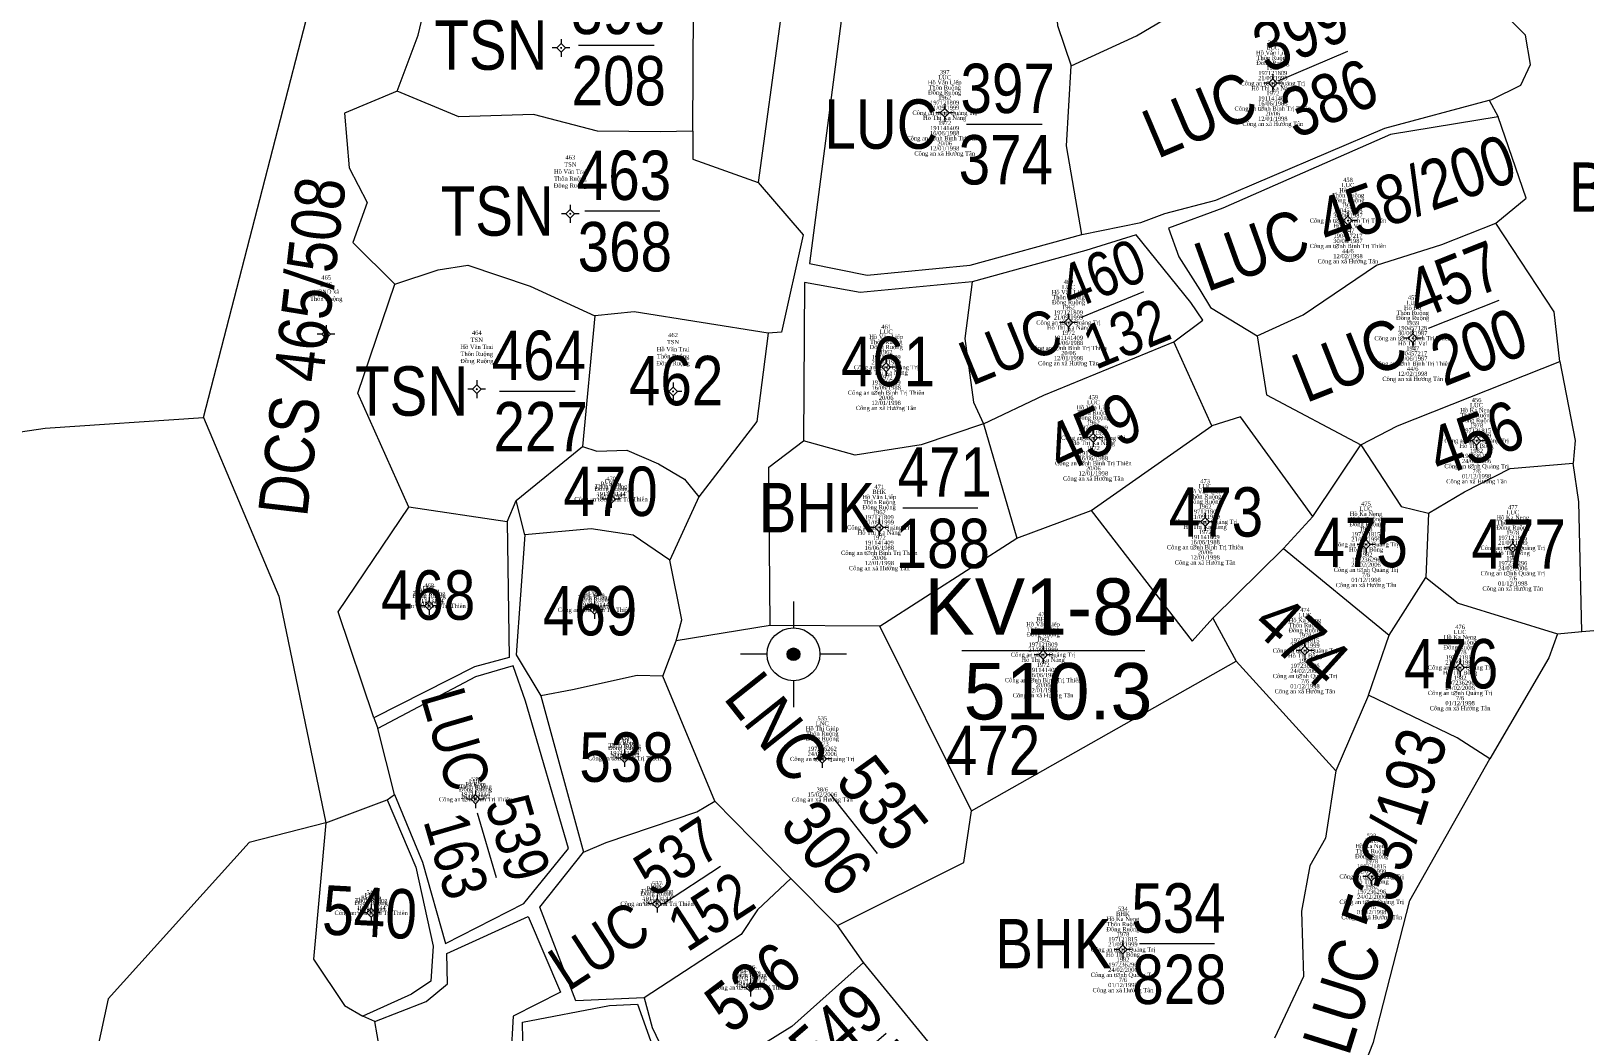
# Model space of a CAD drawing. Header units: metres. Extents: x 545779 to 547235, y 1841259 to 1843294.
# Drawn here: x 546290.8 to 546400.9, y 1842450.7 to 1842521.7 of the extents above; entities that cross this region are included whole.
import ezdxf
from ezdxf.enums import TextEntityAlignment as Align

# ---------------------------------------------------------------- set-up
doc = ezdxf.new("R2010")
doc.units = ezdxf.units.M
doc.header["$MEASUREMENT"] = 0
for name, color, linetype, lineweight in [('Level 10', 7, 'Continuous', 0), ('Level 11', 7, 'Continuous', 0), ('Level 13', 7, 'Continuous', 0), ('Level 15', 7, 'Continuous', 0), ('Level 23', 7, 'Continuous', 0), ('Level 31', 7, 'Continuous', 0), ('Level 8', 7, 'Continuous', 0)]:
    doc.layers.add(name, color=color, linetype=linetype, lineweight=lineweight)
doc.styles.add('Style-univcd', font='univcd.shx')
doc.styles.add('Style-vnarialNarrowI', font='vnarialNarrowI.shx')
doc.styles.add('Style-Vntimei', font='Vntimei.shx')

# ---------------------------------------------------------------- blocks, each defined once
blk = doc.blocks.new('DKCDV')
at = {"layer": 'Level 8', "linetype": 'Continuous', "lineweight": 0}
h = blk.add_hatch(color=7, dxfattribs=at)
edge = h.paths.add_edge_path()
edge.add_arc((-0.0025, 0), 1.500009, 0, 360)
at = {"layer": 'Level 8', "color": 1, "linetype": 'Continuous', "lineweight": 0}
for p, q in [((0, 12.500078), (0, 6.266706)), ((-6.233372, 0), (-12.500078, 0)), ((12.500078, 0), (6.266706, 0)), ((0, -6.266706), (0, -12.500078))]:
    blk.add_line(p, q, dxfattribs=at)
for radius in [6.250039, 1.500009]:
    blk.add_circle((-0.0025, 0), radius, dxfattribs=at)
blk = doc.blocks.new('N_THUA_552')
at = {"layer": 'Level 13', "color": 230, "linetype": 'Continuous', "lineweight": 13, "flags": 128}
blk.add_lwpolyline([(-2.84, 0), (2.51, 0)], dxfattribs=at)
at = {"layer": 'Level 13', "color": 230, "linetype": 'Continuous', "lineweight": 0, "style": 'Style-vnarialNarrowI'}
blk.add_text('395', height=3.49998, dxfattribs=at).set_placement((-0.021169, 0.78), align=Align.CENTER)
blk.add_text('TSN ', height=3.49998, dxfattribs=at).set_placement((-3.939324, -0.00001), align=Align.MIDDLE_RIGHT)
blk.add_text('208', height=3.49998, dxfattribs=at).set_placement((0.008231, -0.78002), align=Align.TOP_CENTER)
blk = doc.blocks.new('N_THUA_555')
at = {"layer": 'Level 13', "color": 230, "linetype": 'Continuous', "lineweight": 13, "flags": 128}
blk.add_lwpolyline([(-2.84, 0), (2.54, 0)], dxfattribs=at)
at = {"layer": 'Level 13', "color": 230, "linetype": 'Continuous', "lineweight": 0, "style": 'Style-vnarialNarrowI'}
blk.add_text('397', height=3.49998, dxfattribs=at).set_placement((0.089274, 0.78), align=Align.CENTER)
blk.add_text('LUC ', height=3.49998, dxfattribs=at).set_placement((-3.771418, -0.00001), align=Align.MIDDLE_RIGHT)
blk.add_text('374', height=3.49998, dxfattribs=at).set_placement((-0.042599, -0.78002), align=Align.TOP_CENTER)
blk = doc.blocks.new('N_THUA_558')
at = {"layer": 'Level 13', "color": 230, "linetype": 'Continuous', "lineweight": 13, "flags": 128}
blk.add_lwpolyline([(-2.827027, -0.002909), (2.531599, -0.001745)], dxfattribs=at)
at = {"layer": 'Level 13', "color": 230, "linetype": 'Continuous', "lineweight": 0, "style": 'Style-vnarialNarrowI'}
blk.add_text('399', height=3.499978, rotation=0.000128, dxfattribs=at).set_placement((-0.003093, 0.7848), align=Align.CENTER)
blk.add_text('LUC ', height=3.499978, rotation=0.000128, dxfattribs=at).set_placement((-3.769828, 0.000387), align=Align.MIDDLE_RIGHT)
blk.add_text('386', height=3.499978, rotation=0.000128, dxfattribs=at).set_placement((0.02194, -0.78252), align=Align.TOP_CENTER)
blk = doc.blocks.new('N_THUA_628')
at = {"layer": 'Level 13', "color": 230, "linetype": 'Continuous', "lineweight": 13, "flags": 128}
blk.add_lwpolyline([(-2.61, 0), (4.52, 0)], dxfattribs=at)
at = {"layer": 'Level 13', "color": 230, "linetype": 'Continuous', "lineweight": 0, "style": 'Style-vnarialNarrowI'}
blk.add_text('455', height=3.49998, dxfattribs=at).set_placement((1.088831, 0.78), align=Align.CENTER)
blk.add_text('BHK ', height=3.49998, dxfattribs=at).set_placement((-3.719263, -0.00001), align=Align.MIDDLE_RIGHT)
blk.add_text('1087', height=3.49998, dxfattribs=at).set_placement((1.184126, -0.78002), align=Align.TOP_CENTER)
blk = doc.blocks.new('N_THUA_630')
at = {"layer": 'Level 13', "color": 230, "linetype": 'Continuous', "lineweight": 0, "style": 'Style-vnarialNarrowI'}
blk.add_text('456', height=3.49998, rotation=20.3561, dxfattribs=at).set_placement((0.160286, 0.054722), align=Align.MIDDLE_CENTER)
blk = doc.blocks.new('N_THUA_631')
at = {"layer": 'Level 13', "color": 230, "linetype": 'Continuous', "lineweight": 13, "flags": 128}
blk.add_lwpolyline([(-2.84114, -0.000831), (2.540311, 0.002011)], dxfattribs=at)
at = {"layer": 'Level 13', "color": 230, "linetype": 'Continuous', "lineweight": 0, "style": 'Style-vnarialNarrowI'}
blk.add_text('457', height=3.499975, rotation=0.000145, dxfattribs=at).set_placement((0.089012, 0.777614), align=Align.CENTER)
blk.add_text('LUC ', height=3.499975, rotation=0.000145, dxfattribs=at).set_placement((-3.767268, 0.00303), align=Align.MIDDLE_RIGHT)
blk.add_text('200', height=3.499975, rotation=0.000145, dxfattribs=at).set_placement((-0.011892, -0.782539), align=Align.TOP_CENTER)
blk = doc.blocks.new('N_THUA_632')
at = {"layer": 'Level 13', "color": 230, "linetype": 'Continuous', "lineweight": 0, "style": 'Style-vnarialNarrowI'}
blk.add_text('LUC 458/200', height=3.499978, rotation=0.000106, dxfattribs=at).set_placement((0.142687, -0.00119), align=Align.MIDDLE_CENTER)
blk = doc.blocks.new('N_THUA_634')
at = {"layer": 'Level 13', "color": 230, "linetype": 'Continuous', "lineweight": 0, "style": 'Style-vnarialNarrowI'}
blk.add_text('459', height=3.49998, rotation=25.098461, dxfattribs=at).set_placement((0.127761, 0.056831), align=Align.MIDDLE_CENTER)
blk = doc.blocks.new('N_THUA_635')
at = {"layer": 'Level 13', "color": 230, "linetype": 'Continuous', "lineweight": 13, "flags": 128}
blk.add_lwpolyline([(-2.845369, 0.002775), (2.471873, -0.005621)], dxfattribs=at)
at = {"layer": 'Level 13', "color": 230, "linetype": 'Continuous', "lineweight": 0, "style": 'Style-vnarialNarrowI'}
blk.add_text('460', height=3.499951, rotation=0.000084, dxfattribs=at).set_placement((-0.046125, 0.776223), align=Align.CENTER)
blk.add_text('LUC ', height=3.499951, rotation=0.000084, dxfattribs=at).set_placement((-3.778985, 0.002054), align=Align.MIDDLE_RIGHT)
blk.add_text('132', height=3.499951, rotation=0.000084, dxfattribs=at).set_placement((-0.060822, -0.781177), align=Align.TOP_CENTER)
blk = doc.blocks.new('N_THUA_637')
at = {"layer": 'Level 13', "color": 230, "linetype": 'Continuous', "lineweight": 0, "style": 'Style-vnarialNarrowI'}
blk.add_text('461', height=3.49998, dxfattribs=at).set_placement((0.304692, -0.00001), align=Align.MIDDLE_CENTER)
blk = doc.blocks.new('N_THUA_639')
at = {"layer": 'Level 13', "color": 230, "linetype": 'Continuous', "lineweight": 0, "style": 'Style-vnarialNarrowI'}
blk.add_text('462', height=3.49998, dxfattribs=at).set_placement((0.117816, -0.00001), align=Align.MIDDLE_CENTER)
blk = doc.blocks.new('N_THUA_640')
at = {"layer": 'Level 13', "color": 230, "linetype": 'Continuous', "lineweight": 13, "flags": 128}
blk.add_lwpolyline([(-2.84, 0), (2.48, 0)], dxfattribs=at)
at = {"layer": 'Level 13', "color": 230, "linetype": 'Continuous', "lineweight": 0, "style": 'Style-vnarialNarrowI'}
blk.add_text('463', height=3.49998, dxfattribs=at).set_placement((-0.070515, 0.78), align=Align.CENTER)
blk.add_text('TSN ', height=3.49998, dxfattribs=at).set_placement((-3.939324, -0.00001), align=Align.MIDDLE_RIGHT)
blk.add_text('368', height=3.49998, dxfattribs=at).set_placement((-0.011769, -0.78002), align=Align.TOP_CENTER)
blk = doc.blocks.new('N_THUA_641')
at = {"layer": 'Level 13', "color": 230, "linetype": 'Continuous', "lineweight": 13, "flags": 128}
blk.add_lwpolyline([(-2.83, 0), (2.53, 0)], dxfattribs=at)
at = {"layer": 'Level 13', "color": 230, "linetype": 'Continuous', "lineweight": 0, "style": 'Style-vnarialNarrowI'}
blk.add_text('464', height=3.49998, dxfattribs=at).set_placement((-0.042599, 0.78), align=Align.CENTER)
blk.add_text('TSN ', height=3.49998, dxfattribs=at).set_placement((-3.939324, -0.00001), align=Align.MIDDLE_RIGHT)
blk.add_text('227', height=3.49998, dxfattribs=at).set_placement((0.089274, -0.78002), align=Align.TOP_CENTER)
blk = doc.blocks.new('N_THUA_642')
at = {"layer": 'Level 13', "color": 230, "linetype": 'Continuous', "lineweight": 0, "style": 'Style-vnarialNarrowI'}
blk.add_text('DCS 465/508', height=3.499979, rotation=0.000053, dxfattribs=at).set_placement((0.17456, -0.016748), align=Align.MIDDLE_CENTER)
blk = doc.blocks.new('N_THUA_646')
at = {"layer": 'Level 13', "color": 230, "linetype": 'Continuous', "lineweight": 0, "style": 'Style-vnarialNarrowI'}
blk.add_text('468', height=3.49998, dxfattribs=at).set_placement((0.168231, -0.00001), align=Align.MIDDLE_CENTER)
blk = doc.blocks.new('N_THUA_648')
at = {"layer": 'Level 13', "color": 230, "linetype": 'Continuous', "lineweight": 0, "style": 'Style-vnarialNarrowI'}
blk.add_text('469', height=3.49998, dxfattribs=at).set_placement((0.14329, -0.00001), align=Align.MIDDLE_CENTER)
blk = doc.blocks.new('N_THUA_650')
at = {"layer": 'Level 13', "color": 230, "linetype": 'Continuous', "lineweight": 0, "style": 'Style-vnarialNarrowI'}
blk.add_text('470', height=3.49998, dxfattribs=at).set_placement((0.134692, -0.00001), align=Align.MIDDLE_CENTER)
blk = doc.blocks.new('N_THUA_651')
at = {"layer": 'Level 13', "color": 230, "linetype": 'Continuous', "lineweight": 13, "flags": 128}
blk.add_lwpolyline([(-2.84, 0), (2.48, 0)], dxfattribs=at)
at = {"layer": 'Level 13', "color": 230, "linetype": 'Continuous', "lineweight": 0, "style": 'Style-vnarialNarrowI'}
blk.add_text('471', height=3.49998, dxfattribs=at).set_placement((0.124692, 0.78), align=Align.CENTER)
blk.add_text('BHK ', height=3.49998, dxfattribs=at).set_placement((-3.719263, -0.00001), align=Align.MIDDLE_RIGHT)
blk.add_text('188', height=3.49998, dxfattribs=at).set_placement((-0.011769, -0.78002), align=Align.TOP_CENTER)
blk = doc.blocks.new('N_THUA_653')
at = {"layer": 'Level 13', "color": 230, "linetype": 'Continuous', "lineweight": 0, "style": 'Style-vnarialNarrowI'}
blk.add_text('472', height=3.49998, dxfattribs=at).set_placement((0.117816, -0.00001), align=Align.MIDDLE_CENTER)
blk = doc.blocks.new('N_THUA_655')
at = {"layer": 'Level 13', "color": 230, "linetype": 'Continuous', "lineweight": 0, "style": 'Style-vnarialNarrowI'}
blk.add_text('473', height=3.49998, dxfattribs=at).set_placement((0.109485, -0.00001), align=Align.MIDDLE_CENTER)
blk = doc.blocks.new('N_THUA_657')
at = {"layer": 'Level 13', "color": 230, "linetype": 'Continuous', "lineweight": 0, "style": 'Style-vnarialNarrowI'}
blk.add_text('474', height=3.49998, rotation=317.828786, dxfattribs=at).set_placement((0.075398, -0.067135), align=Align.MIDDLE_CENTER)
blk = doc.blocks.new('N_THUA_659')
at = {"layer": 'Level 13', "color": 230, "linetype": 'Continuous', "lineweight": 0, "style": 'Style-vnarialNarrowI'}
blk.add_text('475', height=3.49998, dxfattribs=at).set_placement((0.138831, -0.00001), align=Align.MIDDLE_CENTER)
blk = doc.blocks.new('N_THUA_661')
at = {"layer": 'Level 13', "color": 230, "linetype": 'Continuous', "lineweight": 0, "style": 'Style-vnarialNarrowI'}
blk.add_text('476', height=3.49998, dxfattribs=at).set_placement((0.168779, -0.00001), align=Align.MIDDLE_CENTER)
blk = doc.blocks.new('N_THUA_663')
at = {"layer": 'Level 13', "color": 230, "linetype": 'Continuous', "lineweight": 0, "style": 'Style-vnarialNarrowI'}
blk.add_text('477', height=3.49998, dxfattribs=at).set_placement((0.239274, -0.00001), align=Align.MIDDLE_CENTER)
blk = doc.blocks.new('N_THUA_739')
at = {"layer": 'Level 13', "color": 230, "linetype": 'Continuous', "lineweight": 0, "style": 'Style-vnarialNarrowI'}
blk.add_text('LUC 533/193', height=3.499919, rotation=0.000086, dxfattribs=at).set_placement((0.097361, 0.000318), align=Align.MIDDLE_CENTER)
blk = doc.blocks.new('N_THUA_740')
at = {"layer": 'Level 13', "color": 230, "linetype": 'Continuous', "lineweight": 13, "flags": 128}
blk.add_lwpolyline([(-2.84, 0), (2.48, 0)], dxfattribs=at)
at = {"layer": 'Level 13', "color": 230, "linetype": 'Continuous', "lineweight": 0, "style": 'Style-vnarialNarrowI'}
blk.add_text('534', height=3.49998, dxfattribs=at).set_placement((-0.072599, 0.78), align=Align.CENTER)
blk.add_text('BHK ', height=3.49998, dxfattribs=at).set_placement((-3.719263, -0.00001), align=Align.MIDDLE_RIGHT)
blk.add_text('828', height=3.49998, dxfattribs=at).set_placement((-0.011769, -0.78002), align=Align.TOP_CENTER)
blk = doc.blocks.new('N_THUA_741')
at = {"layer": 'Level 13', "color": 230, "linetype": 'Continuous', "lineweight": 13, "flags": 128}
blk.add_lwpolyline([(-2.82519, -0.004735), (2.534751, -0.007326)], dxfattribs=at)
at = {"layer": 'Level 13', "color": 230, "linetype": 'Continuous', "lineweight": 0, "style": 'Style-vnarialNarrowI'}
blk.add_text('535', height=3.499984, rotation=359.999935, dxfattribs=at).set_placement((-0.005315, 0.773575), align=Align.CENTER)
blk.add_text('LNC ', height=3.499984, rotation=359.999935, dxfattribs=at).set_placement((-3.774043, -0.007491), align=Align.MIDDLE_RIGHT)
blk.add_text('306', height=3.499984, rotation=359.999935, dxfattribs=at).set_placement((0.018367, -0.781893), align=Align.TOP_CENTER)
blk = doc.blocks.new('N_THUA_743')
at = {"layer": 'Level 13', "color": 230, "linetype": 'Continuous', "lineweight": 0, "style": 'Style-vnarialNarrowI'}
blk.add_text('536', height=3.49986, rotation=37.126061, dxfattribs=at).set_placement((0.139253, 0.098995), align=Align.MIDDLE_CENTER)
blk = doc.blocks.new('N_THUA_744')
at = {"layer": 'Level 13', "color": 230, "linetype": 'Continuous', "lineweight": 13, "flags": 128}
blk.add_lwpolyline([(-2.8414, -0.007078), (2.539552, -0.008621)], dxfattribs=at)
at = {"layer": 'Level 13', "color": 230, "linetype": 'Continuous', "lineweight": 0, "style": 'Style-vnarialNarrowI'}
blk.add_text('537', height=3.499938, rotation=0.000027, dxfattribs=at).set_placement((0.085816, 0.768324), align=Align.CENTER)
blk.add_text('LUC ', height=3.499938, rotation=0.000027, dxfattribs=at).set_placement((-3.763752, -0.007027), align=Align.MIDDLE_RIGHT)
blk.add_text('152', height=3.499938, rotation=0.000027, dxfattribs=at).set_placement((-0.030704, -0.791769), align=Align.TOP_CENTER)
blk = doc.blocks.new('N_THUA_746')
at = {"layer": 'Level 13', "color": 230, "linetype": 'Continuous', "lineweight": 0, "style": 'Style-vnarialNarrowI'}
blk.add_text('538', height=3.49998, dxfattribs=at).set_placement((0.168231, -0.00001), align=Align.MIDDLE_CENTER)
blk = doc.blocks.new('N_THUA_747')
at = {"layer": 'Level 13', "color": 230, "linetype": 'Continuous', "lineweight": 13, "flags": 128}
blk.add_lwpolyline([(-2.848007, -0.00215), (2.478674, 0.005773)], dxfattribs=at)
at = {"layer": 'Level 13', "color": 230, "linetype": 'Continuous', "lineweight": 0, "style": 'Style-vnarialNarrowI'}
blk.add_text('539', height=3.499942, rotation=0.000138, dxfattribs=at).set_placement((-0.041504, 0.779749), align=Align.CENTER)
blk.add_text('LUC ', height=3.499942, rotation=0.000138, dxfattribs=at).set_placement((-3.768749, 0.002861), align=Align.MIDDLE_RIGHT)
blk.add_text('163', height=3.499942, rotation=0.000138, dxfattribs=at).set_placement((-0.076234, -0.778091), align=Align.TOP_CENTER)
blk = doc.blocks.new('N_THUA_749')
at = {"layer": 'Level 13', "color": 230, "linetype": 'Continuous', "lineweight": 0, "style": 'Style-vnarialNarrowI'}
blk.add_text('540', height=3.49998, rotation=356.953519, dxfattribs=at).set_placement((0.132815, -0.006086), align=Align.MIDDLE_CENTER)
blk = doc.blocks.new('N_THUA_763')
at = {"layer": 'Level 13', "color": 230, "linetype": 'Continuous', "lineweight": 13, "flags": 128}
blk.add_lwpolyline([(-2.836366, -0.001426), (2.411177, -0.002313)], dxfattribs=at)
at = {"layer": 'Level 13', "color": 230, "linetype": 'Continuous', "lineweight": 0, "style": 'Style-vnarialNarrowI'}
blk.add_text('549', height=3.499974, rotation=359.999957, dxfattribs=at).set_placement((-0.074705, 0.778283), align=Align.CENTER)
blk.add_text('LUC ', height=3.499974, rotation=359.999957, dxfattribs=at).set_placement((-3.769119, -0.006264), align=Align.MIDDLE_RIGHT)
blk.add_text('164', height=3.499974, rotation=359.999957, dxfattribs=at).set_placement((-0.111218, -0.784895), align=Align.TOP_CENTER)
blk = doc.blocks.new('CENTRD')
at = {"layer": 'Level 11', "linetype": 'Continuous', "lineweight": 0}
h = blk.add_hatch(color=3, dxfattribs=at)
edge = h.paths.add_edge_path()
edge.add_arc((-0.0025, 0), 1.500056, 0, 360)
at = {"layer": 'Level 11', "color": 3, "linetype": 'Continuous', "lineweight": 0}
for p, q in [((-6.200231, 0), (-12.600469, 0)), ((0, 6.200231), (-6.200231, 0)), ((-6.200231, 0), (0, -6.200231)), ((0, 12.600469), (0, 6.200231)), ((6.200231, 0), (0, 6.200231)), ((0, -6.200231), (6.200231, 0)), ((12.400462, 0), (6.200231, 0)), ((0, -6.200231), (0, -12.600469))]:
    blk.add_line(p, q, dxfattribs=at)

msp = doc.modelspace()

# ---------------------------------------------------------------- linework, layer by layer
at = {"layer": 'Level 10', "color": 7, "linetype": 'Continuous', "lineweight": 0, "flags": 128}
for points in [[(546302.97, 1842494.3), (546312.07, 1842529.53), (546321.91, 1842529.62)], [(546363.13, 1842527.02), (546358.87, 1842527.18), (546348.97, 1842528.42), (546345.96, 1842505.2), (546350.04, 1842504.38), (546357.35, 1842505.08), (546365.26, 1842507.26)], [(546364.51, 1842519.22), (546369.14, 1842521.34), (546378.55, 1842526.92), (546381.14, 1842528.79)], [(546363.13, 1842527.02), (546363.55, 1842522.07), (546364.51, 1842519.22)], [(546394.16, 1842516.78), (546394.35, 1842516.83), (546396.4, 1842517.85), (546397.08, 1842519.31), (546396.73, 1842521.39), (546393.19, 1842524.96)], [(546365.26, 1842507.26), (546364.18, 1842513.55), (546364.51, 1842519.22)], [(546365.26, 1842507.26), (546369.45, 1842508.12), (546371.15, 1842508.76), (546374.78, 1842509.69), (546386.76, 1842514.79), (546394.16, 1842516.78)], [(546394.16, 1842516.78), (546394.79, 1842515.6)], [(546394.79, 1842515.6), (546387.15, 1842514.36), (546375.27, 1842509.14), (546371.41, 1842507.71), (546372.14, 1842505.69), (546373.64, 1842503.35), (546374.38, 1842502.08), (546377.69, 1842500.09)], [(546394.62, 1842508.06), (546396.77, 1842509.83), (546394.79, 1842515.6)], [(546371.78, 1842499.66), (546373.85, 1842501.19), (546372.99, 1842502.44), (546369.11, 1842507.24), (546365.54, 1842506.12), (546357.49, 1842503.91)], [(546377.69, 1842500.09), (546380.96, 1842501.56), (546386.16, 1842505.09), (546390.79, 1842506.55), (546394.62, 1842508.06)], [(546399.16, 1842498.26), (546398.76, 1842501.77), (546394.62, 1842508.06)], [(546357.49, 1842503.91), (546349.54, 1842503.15), (546345.59, 1842503.85), (546345.54, 1842492.64)], [(546357.49, 1842503.91), (546356.98, 1842499.9), (546357.59, 1842495.39), (546358.29, 1842493.85)], [(546358.29, 1842493.85), (546362.57, 1842495.88), (546371.78, 1842499.66)], [(546374.48, 1842493.69), (546371.78, 1842499.66)], [(546377.69, 1842500.09), (546378.36, 1842495.9), (546385.06, 1842492.36)], [(546385.06, 1842492.36), (546387.66, 1842493.69), (546399.16, 1842498.26)], [(546399.16, 1842498.26), (546400.25, 1842492.67), (546400.11, 1842491.05)], [(546249, 1842487.2), (546291.74, 1842493.54), (546302.97, 1842494.3)], [(546302.97, 1842494.3), (546308.31, 1842481.64), (546311.66, 1842465.57)], [(546358.29, 1842493.85), (546353.88, 1842492.36), (546349.2, 1842491.62), (546345.54, 1842492.64)], [(546358.29, 1842493.85), (546360.65, 1842485.75)], [(546381.64, 1842487.27), (546376.53, 1842494.33), (546374.48, 1842493.69)], [(546365.94, 1842487.7), (546374.48, 1842493.69)], [(546343.17, 1842479.55), (546343.06, 1842490.78), (546345.54, 1842492.64)], [(546381.64, 1842487.27), (546385.06, 1842492.36)], [(546385.06, 1842492.36), (546387.92, 1842487.98), (546389.85, 1842487.5)], [(546389.85, 1842487.5), (546392.41, 1842489.02), (546395.64, 1842490.67), (546400.11, 1842491.05)], [(546400.72, 1842479.13), (546400.51, 1842488.31), (546400.11, 1842491.05)], [(546325.76, 1842485.97), (546325.16, 1842488.4)], [(546338.1, 1842488.66), (546336.06, 1842484.19)], [(546315.06, 1842473.01), (546312.53, 1842480.52), (546317.55, 1842487.93)], [(546360.65, 1842485.75), (546365.94, 1842487.7)], [(546365.94, 1842487.7), (546373.08, 1842478.43), (546374.56, 1842480.08)], [(546379.56, 1842485.01), (546381.64, 1842487.27)], [(546389.85, 1842487.5), (546389.67, 1842482.94)], [(546324.51, 1842486.89), (546324.65, 1842477.28), (546322.2, 1842476.63), (546315.06, 1842473.01)], [(546336.06, 1842484.19), (546333.46, 1842485.96), (546330.48, 1842486.4), (546325.76, 1842485.97)], [(546325.76, 1842485.97), (546325.15, 1842477.46), (546326.91, 1842474.57)], [(546350.94, 1842479.51), (546360.65, 1842485.75)], [(546336.51, 1842478.47), (546336.91, 1842479.94), (546336.06, 1842484.19)], [(546374.56, 1842480.08), (546379.56, 1842485.01)], [(546379.56, 1842485.01), (546387.06, 1842478.87)], [(546387.06, 1842478.87), (546389.67, 1842482.94)], [(546389.67, 1842482.94), (546391.96, 1842481.13), (546398.99, 1842478.96)], [(546343.17, 1842479.55), (546336.51, 1842478.47)], [(546350.94, 1842479.51), (546343.17, 1842479.55)], [(546374.56, 1842480.08), (546376.21, 1842477.02)], [(546400.72, 1842479.13), (546410.44, 1842479.93)], [(546335.55, 1842475.95), (546336.51, 1842478.47)], [(546357.44, 1842466.42), (546350.94, 1842479.51)], [(546385.59, 1842474.62), (546387.06, 1842478.87)], [(546398.99, 1842478.96), (546398.38, 1842477.25), (546394.2, 1842470.1)], [(546398.99, 1842478.96), (546400.72, 1842479.13)], [(546316.53, 1842467.57), (546318.51, 1842462.77), (546320.13, 1842457.02), (546325.69, 1842459.84), (546328.87, 1842463.74), (546325.82, 1842474.19), (546324.93, 1842476.68), (546322.28, 1842475.9), (546315.35, 1842472.25)], [(546357.44, 1842466.42), (546376.21, 1842477.02)], [(546376.21, 1842477.02), (546383.27, 1842469.25)], [(546335.55, 1842475.95), (546333.74, 1842476), (546329.14, 1842474.98), (546326.91, 1842474.57)], [(546339.25, 1842467.11), (546335.55, 1842475.95)], [(546326.91, 1842474.57), (546329.93, 1842463.49)], [(546385.59, 1842474.62), (546383.27, 1842469.25)], [(546394.2, 1842470.1), (546391.88, 1842471.59), (546385.59, 1842474.62)], [(546315.06, 1842473.01), (546315.35, 1842472.25)], [(546316.53, 1842467.57), (546315.35, 1842472.25)], [(546384.86, 1842447.25), (546385.96, 1842450.02), (546388.52, 1842460.05), (546394.2, 1842470.1)], [(546383.27, 1842469.25), (546382.55, 1842464.47), (546381.43, 1842462.52), (546380.84, 1842459.3), (546380.99, 1842454.66), (546378.93, 1842450.31)], [(546316, 1842467.2), (546316.53, 1842467.57)], [(546311.66, 1842465.57), (546316, 1842467.2)], [(546316, 1842467.2), (546318.03, 1842462.43), (546319.27, 1842456.83), (546319.11, 1842454.33), (546317.72, 1842453.42), (546314.29, 1842451.87)], [(546329.93, 1842463.49), (546331.54, 1842464.17), (546337.97, 1842466.34), (546339.25, 1842467.11)], [(546339.25, 1842467.11), (546344.62, 1842461.61)], [(546347.94, 1842458.28), (546356.89, 1842462.76), (546357.44, 1842466.42)], [(546311.66, 1842465.57), (546306.22, 1842464.18), (546296.23, 1842453.08), (546292.47, 1842435.68), (546283.3, 1842431.84), (546284.14, 1842419.28), (546264.17, 1842421.67), (546240.96, 1842424.62)], [(546311.66, 1842465.57), (546310.79, 1842455.91), (546312.99, 1842452.61), (546314.29, 1842451.87)], [(546334.23, 1842453.17), (546329.38, 1842452.94), (546326.83, 1842459.59), (546329.93, 1842463.49)], [(546344.62, 1842461.61), (546342.27, 1842459.4), (546341.1, 1842457.64), (546334.23, 1842453.17)], [(546347.94, 1842458.28), (546344.62, 1842461.61)], [(546315.14, 1842451.47), (546318.76, 1842452.89), (546320.29, 1842454.14), (546320.23, 1842456.29), (546326, 1842458.92), (546328.29, 1842453.57), (546324.94, 1842451.86), (546324.77, 1842448.93), (546325.34, 1842445.65), (546325.11, 1842442.02), (546320.85, 1842440.9), (546316.75, 1842440.71)], [(546349.79, 1842455.67), (546347.94, 1842458.28)], [(546349.79, 1842455.67), (546344.69, 1842451.13), (546339.16, 1842447.69), (546337.15, 1842446.11)], [(546356.05, 1842448), (546349.79, 1842455.67)], [(546334.23, 1842453.17), (546334.8, 1842451.05), (546337.15, 1842446.11)], [(546330.37, 1842439.8), (546326.1, 1842442.16), (546326.07, 1842445.47), (546325.64, 1842448.89), (546325.61, 1842451.44), (546331.77, 1842452.62), (546333.75, 1842452.7), (546336.09, 1842446.16), (546337.93, 1842443.06)], [(546315.14, 1842451.47), (546314.29, 1842451.87)], [(546316.75, 1842440.71), (546315.86, 1842442.5), (546315.63, 1842448.65), (546315.14, 1842451.47)]]:
    msp.add_lwpolyline(points, dxfattribs=at)
at = {"layer": 'Level 23', "color": 12, "linetype": 'Continuous', "lineweight": 0, "flags": 128}
for points in [[(546363.13, 1842527.02), (546358.87, 1842527.18), (546348.97, 1842528.42), (546345.96, 1842505.2), (546350.04, 1842504.38), (546357.35, 1842505.08), (546365.26, 1842507.26)], [(546343.89, 1842522.53), (546342.31, 1842510.94)], [(546365.26, 1842507.26), (546369.45, 1842508.12), (546371.15, 1842508.76), (546374.78, 1842509.69), (546386.76, 1842514.79), (546394.16, 1842516.78)], [(546394.16, 1842516.78), (546394.79, 1842515.6)], [(546394.79, 1842515.6), (546387.15, 1842514.36), (546375.27, 1842509.14), (546371.41, 1842507.71), (546372.14, 1842505.69), (546373.64, 1842503.35), (546374.38, 1842502.08), (546377.69, 1842500.09)], [(546342.31, 1842510.94), (546345.51, 1842507.25), (546343.98, 1842500.35), (546343.02, 1842500.26)], [(546371.78, 1842499.66), (546373.85, 1842501.19), (546372.99, 1842502.44), (546369.11, 1842507.24), (546365.54, 1842506.12), (546357.49, 1842503.91)], [(546357.49, 1842503.91), (546349.54, 1842503.15), (546345.59, 1842503.85), (546345.54, 1842492.64)], [(546343.02, 1842500.26), (546342.22, 1842494.02), (546339.99, 1842491.13), (546338.1, 1842488.66)], [(546374.48, 1842493.69), (546371.78, 1842499.66)], [(546377.69, 1842500.09), (546378.36, 1842495.9), (546385.06, 1842492.36)], [(546381.64, 1842487.27), (546376.53, 1842494.33), (546374.48, 1842493.69)], [(546343.17, 1842479.55), (546343.06, 1842490.78), (546345.54, 1842492.64)], [(546381.64, 1842487.27), (546385.06, 1842492.36)], [(546325.76, 1842485.97), (546325.16, 1842488.4)], [(546338.1, 1842488.66), (546336.06, 1842484.19)], [(546324.51, 1842486.89), (546324.65, 1842477.28), (546322.2, 1842476.63), (546315.06, 1842473.01)], [(546325.76, 1842485.97), (546325.15, 1842477.46), (546326.91, 1842474.57)], [(546336.51, 1842478.47), (546336.91, 1842479.94), (546336.06, 1842484.19)], [(546343.17, 1842479.55), (546336.51, 1842478.47)], [(546316.53, 1842467.57), (546318.51, 1842462.77), (546320.13, 1842457.02), (546325.69, 1842459.84), (546328.87, 1842463.74), (546325.82, 1842474.19), (546324.93, 1842476.68), (546322.28, 1842475.9), (546315.35, 1842472.25)], [(546326.91, 1842474.57), (546329.93, 1842463.49)], [(546315.06, 1842473.01), (546315.35, 1842472.25)], [(546316, 1842467.2), (546316.53, 1842467.57)], [(546316, 1842467.2), (546318.03, 1842462.43), (546319.27, 1842456.83), (546319.11, 1842454.33), (546317.72, 1842453.42), (546314.29, 1842451.87)], [(546334.23, 1842453.17), (546329.38, 1842452.94), (546326.83, 1842459.59), (546329.93, 1842463.49)], [(546315.14, 1842451.47), (546318.76, 1842452.89), (546320.29, 1842454.14), (546320.23, 1842456.29), (546326, 1842458.92), (546328.29, 1842453.57), (546324.94, 1842451.86), (546324.77, 1842448.93), (546325.34, 1842445.65), (546325.11, 1842442.02), (546320.85, 1842440.9), (546316.75, 1842440.71)], [(546334.23, 1842453.17), (546334.8, 1842451.05), (546337.15, 1842446.11)], [(546330.37, 1842439.8), (546326.1, 1842442.16), (546326.07, 1842445.47), (546325.64, 1842448.89), (546325.61, 1842451.44), (546331.77, 1842452.62), (546333.75, 1842452.7), (546336.09, 1842446.16), (546337.93, 1842443.06)], [(546315.14, 1842451.47), (546314.29, 1842451.87)]]:
    msp.add_lwpolyline(points, dxfattribs=at)
at = {"layer": 'Level 31', "color": 4, "linetype": 'Continuous', "lineweight": 0, "flags": 128}
for points in [[(546337.67, 1842514.59), (546337.72, 1842523.33), (546337.19, 1842525.75), (546333.15, 1842526.8)], [(546316.71, 1842517.43), (546318.2, 1842521.39), (546319.18, 1842525.51), (546323.13, 1842525.23)], [(546343.89, 1842522.53), (546342.31, 1842510.94)], [(546316.71, 1842517.43), (546312.99, 1842515.86), (546313.31, 1842511.99), (546314.58, 1842509.54), (546313.57, 1842506.7), (546316.54, 1842503.74)], [(546337.67, 1842514.59), (546335.36, 1842514.53), (546330.93, 1842514.59), (546326.39, 1842515.77), (546321.09, 1842515.61), (546316.71, 1842517.43)], [(546337.67, 1842514.59), (546337.69, 1842512.6), (546342.31, 1842510.94)], [(546342.31, 1842510.94), (546345.51, 1842507.25), (546343.98, 1842500.35), (546343.02, 1842500.26)], [(546316.54, 1842503.74), (546319.61, 1842504.77), (546321.72, 1842505.1), (546326.15, 1842503.61), (546330.74, 1842501.51)], [(546317.55, 1842487.93), (546313.92, 1842496.02), (546316.54, 1842503.74)], [(546343.02, 1842500.26), (546333.52, 1842501.78), (546330.74, 1842501.51)], [(546330.74, 1842501.51), (546329.86, 1842492.24)], [(546343.02, 1842500.26), (546342.22, 1842494.02), (546339.99, 1842491.13), (546338.1, 1842488.66)], [(546325.16, 1842488.4), (546329.86, 1842492.24)], [(546329.86, 1842492.24), (546330.88, 1842491.91), (546333, 1842491.97), (546335.25, 1842491.01), (546337.09, 1842489.92), (546338.1, 1842488.66)], [(546324.51, 1842486.89), (546325.16, 1842488.4)], [(546324.51, 1842486.89), (546317.55, 1842487.93)]]:
    msp.add_lwpolyline(points, dxfattribs=at)
at = {"layer": 'Level 8', "color": 5, "linetype": 'Continuous', "lineweight": 13}
msp.add_line((546356.76, 1842477.77), (546369.73, 1842477.77), dxfattribs=at)

# ---------------------------------------------------------------- block references
at = {"layer": 'Level 11', "color": 3, "linetype": 'Continuous', "lineweight": 0, "xscale": 0.049998, "yscale": 0.049998, "zscale": 0.049998}
for p in [(546328.34, 1842520.49), (546378.81, 1842517.99), (546355.54, 1842515.89), (546328.99, 1842508.73), (546384.14, 1842508.25), (546364.32, 1842501.02), (546311.68, 1842500.21), (546388.73, 1842499.91), (546351.39, 1842497.85), (546322.36, 1842496.3), (546336.28, 1842496.14), (546366.08, 1842492.85), (546393.26, 1842492.65), (546331.88, 1842488.51), (546374.01, 1842486.9), (546350.9, 1842486.5), (546385.42, 1842485.3), (546395.83, 1842485.05), (546318.98, 1842480.94), (546330.7, 1842480.66), (546362.52, 1842477.48), (546381.09, 1842477.77), (546392.09, 1842476.57), (546332.84, 1842470.15), (546346.86, 1842470.09), (546322.27, 1842467.23), (546385.82, 1842461.76), (546314.87, 1842459.18), (546335.14, 1842459.83), (546368.18, 1842456.59), (546341.76, 1842453.89)]:
    msp.add_blockref('CENTRD', p, dxfattribs=at)
at = {"layer": 'Level 13', "color": 230, "linetype": 'Continuous', "lineweight": 0}
for name, p in [('N_THUA_552', (546332.42, 1842520.69)), ('N_THUA_555', (546359.92, 1842515.09)), ('N_THUA_628', (546412.89, 1842510.62)), ('N_THUA_640', (546332.87, 1842508.93)), ('N_THUA_641', (546326.8, 1842496.17)), ('N_THUA_637', (546351.22, 1842498.26)), ('N_THUA_639', (546336.38, 1842496.91)), ('N_THUA_634', (546365.98, 1842493.19)), ('N_THUA_630', (546393.02, 1842492.78)), ('N_THUA_651', (546355.42, 1842487.9)), ('N_THUA_650', (546331.71, 1842489.06)), ('N_THUA_655', (546374.67, 1842487.6)), ('N_THUA_659', (546384.9, 1842485.44)), ('N_THUA_663', (546396, 1842485.32)), ('N_THUA_646', (546318.74, 1842481.71)), ('N_THUA_648', (546330.25, 1842480.6)), ('N_THUA_657', (546380.78, 1842478.53)), ('N_THUA_661', (546391.29, 1842476.84)), ('N_THUA_746', (546332.81, 1842470.22)), ('N_THUA_653', (546358.85, 1842470.7)), ('N_THUA_749', (546314.64, 1842459.24)), ('N_THUA_740', (546372.2, 1842457)), ('N_THUA_743', (546341.79, 1842453.83))]:
    msp.add_blockref(name, p, dxfattribs=at)
for name, p, rotation in [('N_THUA_558', (546381.8, 1842519.26), 23.059789), ('N_THUA_642', (546309.93, 1842499.16), 83.379461), ('N_THUA_739', (546386.03, 1842460.65), 72.581944)]:
    msp.add_blockref(name, p, dxfattribs=dict(at, rotation=rotation))
for name, p, xscale, yscale, zscale, rotation in [('N_THUA_632', (546384.52, 1842508.77), 1.000001, 1.000001, 1.000001, 19.78771), ('N_THUA_635', (546367.61, 1842502.38), 0.899995, 0.899995, 0.899995, 22.314314), ('N_THUA_631', (546392.5, 1842501.68), 1.000001, 1.000001, 1.000001, 21.672297), ('N_THUA_741', (546349.18, 1842465.39), 0.999999, 0.999999, 0.999999, 308.437093), ('N_THUA_747', (546323.11, 1842463.82), 0.899998, 0.899998, 0.899998, 286.270592), ('N_THUA_744', (546337.73, 1842461.24), 0.899999, 0.899999, 0.899999, 33.050215), ('N_THUA_763', (546349.57, 1842449.09), 1.000002, 1.000002, 1.000002, 40.682034)]:
    msp.add_blockref(name, p, dxfattribs=dict(at, xscale=xscale, yscale=yscale, zscale=zscale, rotation=rotation))
at = {"layer": 'Level 8', "color": 1, "linetype": 'Continuous', "lineweight": 0, "xscale": 0.299998, "yscale": 0.299998, "zscale": 0.299998}
msp.add_blockref('DKCDV', (546344.82, 1842477.51), dxfattribs=at)

# ---------------------------------------------------------------- texts
at = {"layer": 'Level 15', "color": 3, "linetype": 'Continuous', "lineweight": 0, "char_height": 0.3, "attachment_point": 5, "style": 'Style-Vntimei'}
for s, insert, line_spacing_factor in [('399\\PLUC\\PHå V¨n LiÕp\\PTh«n Ruéng\\P§ång Ruéng\\P1962\\P197121809\\P21/09/1999\\PC«ng an t∅nh Qu¶ng TrÞ\\PHå ThÞ Ka Nµng\\P1972\\P191141409\\P16/06/1988\\PC«ng an t∅nh B×nh TrÞ Thiªn\\P20/06\\P12/01/1998\\PC«ng an x· H\xadíng T©n\\P', (546378.81, 1842517.94), 0.72), ('397\\PLUC\\PHå V¨n LiÕp\\PTh«n Ruéng\\P§ång Ruéng\\P1962\\P197121809\\P21/09/1999\\PC«ng an t∅nh Qu¶ng TrÞ\\PHå ThÞ Ka Nµng\\P1972\\P191141409\\P16/06/1988\\PC«ng an t∅nh B×nh TrÞ Thiªn\\P20/06\\P12/01/1998\\PC«ng an x· H\xadíng T©n\\P', (546355.54, 1842515.84), 0.72), ('458\\PLUC\\PHå §¬\\PTh«n Ruéng\\P§ång Ruéng\\P1939\\P190457128\\P30/06/1987\\PC«ng an t∅nh B×nh TrÞ Thiªn\\PHå ThÞ Vai\\P1947\\P190457217\\P30/06/1987\\PC«ng an t∅nh B×nh TrÞ Thiªn\\P44/6\\P12/02/1998\\PC«ng an x· H\xadíng T©n\\P', (546384.14, 1842508.2), 0.72), ('460\\PLUC\\PHå V¨n LiÕp\\PTh«n Ruéng\\P§ång Ruéng\\P1962\\P197121809\\P21/09/1999\\PC«ng an t∅nh Qu¶ng TrÞ\\PHå ThÞ Ka Nµng\\P1972\\P191141409\\P16/06/1988\\PC«ng an t∅nh B×nh TrÞ Thiªn\\P20/06\\P12/01/1998\\PC«ng an x· H\xadíng T©n\\P', (546364.32, 1842500.97), 0.72), ('457\\PLUC\\PHå §¬\\PTh«n Ruéng\\P§ång Ruéng\\P1939\\P190457128\\P30/06/1987\\PC«ng an t∅nh B×nh TrÞ Thiªn\\PHå ThÞ Vai\\P1947\\P190457217\\P30/06/1987\\PC«ng an t∅nh B×nh TrÞ Thiªn\\P44/6\\P12/02/1998\\PC«ng an x· H\xadíng T©n\\P', (546388.73, 1842499.86), 0.72), ('461\\PLUC\\PHå V¨n LiÕp\\PTh«n Ruéng\\P§ång Ruéng\\P1962\\P197121809\\P21/09/1999\\PC«ng an t∅nh Qu¶ng TrÞ\\PHå ThÞ Ka Nµng\\P1972\\P191141409\\P16/06/1988\\PC«ng an t∅nh B×nh TrÞ Thiªn\\P20/06\\P12/01/1998\\PC«ng an x· H\xadíng T©n\\P', (546351.39, 1842497.8), 0.72), ('459\\PLUC\\PHå V¨n LiÕp\\PTh«n Ruéng\\P§ång Ruéng\\P1962\\P197121809\\P21/09/1999\\PC«ng an t∅nh Qu¶ng TrÞ\\PHå ThÞ Ka Nµng\\P1972\\P191141409\\P16/06/1988\\PC«ng an t∅nh B×nh TrÞ Thiªn\\P20/06\\P12/01/1998\\PC«ng an x· H\xadíng T©n\\P', (546366.08, 1842492.8), 0.72), ('456\\PLUC\\PHå Ka Neng\\PTh«n Ruéng\\P§ång Ruéng\\P1978\\P197121815\\P21/09/1999\\PC«ng an t∅nh Qu¶ng TrÞ\\PHå ThÞ B«ng\\P1982\\P197236296\\P24/02/2006\\PC«ng an t∅nh Qu¶ng TrÞ\\P7/6\\P01/12/1998\\PC«ng an x· H\xadíng T©n\\P', (546393.26, 1842492.6), 0.72), ('470\\PLUC\\PP¶ R«m\\PTh«n Ruéng\\P§ång Ruéng\\P \\P191143144\\P26/06/1987\\PC«ng an t∅n B×nh TrÞ Thiªn\\P \\P \\P \\P \\P \\P \\P \\P \\P', (546331.88, 1842488.46), 0.36), ('471\\PBHK\\PHå V¨n LiÕp\\PTh«n Ruéng\\P§ång Ruéng\\P1962\\P197121809\\P21/09/1999\\PC«ng an t∅nh Qu¶ng TrÞ\\PHå ThÞ Ka Nµng\\P1972\\P191141409\\P16/06/1988\\PC«ng an t∅nh B×nh TrÞ Thiªn\\P20/06\\P12/01/1998\\PC«ng an x· H\xadíng T©n\\P', (546350.9, 1842486.45), 0.72), ('473\\PLUC\\PHå V¨n LiÕp\\PTh«n Ruéng\\P§ång Ruéng\\P1962\\P197121809\\P21/09/1999\\PC«ng an t∅nh Qu¶ng TrÞ\\PHå ThÞ Ka Nµng\\P1972\\P191141409\\P16/06/1988\\PC«ng an t∅nh B×nh TrÞ Thiªn\\P20/06\\P12/01/1998\\PC«ng an x· H\xadíng T©n\\P', (546374.01, 1842486.85), 0.72), ('475\\PLUC\\PHå Ka Neng\\PTh«n Ruéng\\P§ång Ruéng\\P1978\\P197121815\\P21/09/1999\\PC«ng an t∅nh Qu¶ng TrÞ\\PHå ThÞ B«ng\\P1982\\P197236296\\P24/02/2006\\PC«ng an t∅nh Qu¶ng TrÞ\\P7/6\\P01/12/1998\\PC«ng an x· H\xadíng T©n\\P', (546385.42, 1842485.25), 0.72), ('477\\PLUC\\PHå Ka Neng\\PTh«n Ruéng\\P§ång Ruéng\\P1978\\P197121815\\P21/09/1999\\PC«ng an t∅nh Qu¶ng TrÞ\\PHå ThÞ B«ng\\P1982\\P197236296\\P24/02/2006\\PC«ng an t∅nh Qu¶ng TrÞ\\P7/6\\P01/12/1998\\PC«ng an x· H\xadíng T©n\\P', (546395.83, 1842485), 0.72), ('468\\PLUC\\PP¶ R«m\\PTh«n Ruéng\\P§ång Ruéng\\P \\P191143144\\P26/06/1987\\PC«ng an t∅n B×nh TrÞ Thiªn\\P \\P \\P \\P \\P \\P \\P \\P \\P', (546318.98, 1842480.89), 0.36), ('469\\PLUC\\PP¶ R«m\\PTh«n Ruéng\\P§ång Ruéng\\P \\P191143144\\P26/06/1987\\PC«ng an t∅n B×nh TrÞ Thiªn\\P \\P \\P \\P \\P \\P \\P \\P \\P', (546330.7, 1842480.61), 0.36), ('474\\PLUC\\PHå Ka Neng\\PTh«n Ruéng\\P§ång Ruéng\\P1978\\P197121815\\P21/09/1999\\PC«ng an t∅nh Qu¶ng TrÞ\\PHå ThÞ B«ng\\P1982\\P197236296\\P24/02/2006\\PC«ng an t∅nh Qu¶ng TrÞ\\P7/6\\P01/12/1998\\PC«ng an x· H\xadíng T©n\\P', (546381.09, 1842477.72), 0.72), ('472\\PBHK\\PHå V¨n LiÕp\\PTh«n Ruéng\\P§ång Ruéng\\P1962\\P197121809\\P21/09/1999\\PC«ng an t∅nh Qu¶ng TrÞ\\PHå ThÞ Ka Nµng\\P1972\\P191141409\\P16/06/1988\\PC«ng an t∅nh B×nh TrÞ Thiªn\\P20/06\\P12/01/1998\\PC«ng an x· H\xadíng T©n\\P', (546362.52, 1842477.43), 0.72), ('476\\PLUC\\PHå Ka Neng\\PTh«n Ruéng\\P§ång Ruéng\\P1978\\P197121815\\P21/09/1999\\PC«ng an t∅nh Qu¶ng TrÞ\\PHå ThÞ B«ng\\P1982\\P197236296\\P24/02/2006\\PC«ng an t∅nh Qu¶ng TrÞ\\P7/6\\P01/12/1998\\PC«ng an x· H\xadíng T©n\\P', (546392.09, 1842476.52), 0.72), ('535\\PLNC\\PHå ThÞ Gióp\\PTh«n Ruéng\\P§ång Ruéng\\P1973\\P197236262\\P24/02/2006\\PC«ng an t∅nh Qu¶ng TrÞ\\P \\P \\P \\P \\P \\P38/6\\P15/02/2006\\PC«ng an x· H\xadíng T©n\\P', (546346.86, 1842470.04), 0.72), ('538\\PLUC\\PP¶ R«m\\PTh«n Ruéng\\P§ång Ruéng\\P \\P191143144\\P26/06/1987\\PC«ng an t∅n B×nh TrÞ Thiªn\\P \\P \\P \\P \\P \\P \\P \\P \\P', (546332.84, 1842470.1), 0.36), ('539\\PLUC\\PP¶ R«m\\PTh«n Ruéng\\P§ång Ruéng\\P \\P191143144\\P26/06/1987\\PC«ng an t∅n B×nh TrÞ Thiªn\\P \\P \\P \\P \\P \\P \\P \\P \\P', (546322.27, 1842467.18), 0.36), ('533\\PLUC\\PHå Ka Neng\\PTh«n Ruéng\\P§ång Ruéng\\P1978\\P197121815\\P21/09/1999\\PC«ng an t∅nh Qu¶ng TrÞ\\PHå ThÞ B«ng\\P1982\\P197236296\\P24/02/2006\\PC«ng an t∅nh Qu¶ng TrÞ\\P7/6\\P01/12/1998\\PC«ng an x· H\xadíng T©n\\P', (546385.82, 1842461.71), 0.72), ('537\\PLUC\\PP¶ R«m\\PTh«n Ruéng\\P§ång Ruéng\\P \\P191143144\\P26/06/1987\\PC«ng an t∅n B×nh TrÞ Thiªn\\P \\P \\P \\P \\P \\P \\P \\P \\P', (546335.14, 1842459.78), 0.36), ('540\\PLUC\\PP¶ R«m\\PTh«n Ruéng\\P§ång Ruéng\\P \\P191143144\\P26/06/1987\\PC«ng an t∅n B×nh TrÞ Thiªn\\P \\P \\P \\P \\P \\P \\P \\P \\P', (546314.87, 1842459.13), 0.36), ('534\\PBHK\\PHå Ka Neng\\PTh«n Ruéng\\P§ång Ruéng\\P1978\\P197121815\\P21/09/1999\\PC«ng an t∅nh Qu¶ng TrÞ\\PHå ThÞ B«ng\\P1982\\P197236296\\P24/02/2006\\PC«ng an t∅nh Qu¶ng TrÞ\\P7/6\\P01/12/1998\\PC«ng an x· H\xadíng T©n\\P', (546368.18, 1842456.54), 0.72), ('536\\PLUC\\PP¶ R«m\\PTh«n Ruéng\\P§ång Ruéng\\P \\P191143144\\P26/06/1987\\PC«ng an t∅n B×nh TrÞ Thiªn\\P \\P \\P \\P \\P \\P \\P \\P \\P', (546341.76, 1842453.84), 0.36)]:
    msp.add_mtext(s, dxfattribs=dict(at, insert=insert, line_spacing_factor=line_spacing_factor))
for s, insert in [('463\\PTSN\\PHå V¨n Trai\\PTh«n Ruéng\\P§ång Ruéng\\P \\P \\P \\P \\P \\P \\P \\P \\P \\P \\P \\P \\P', (546328.99, 1842508.68)), ('465\\PDCS\\PUBND x·\\PTh«n Ruéng\\P \\P \\P \\P \\P \\P \\P \\P \\P \\P \\P \\P \\P \\P', (546311.68, 1842500.16)), ('464\\PTSN\\PHå V¨n Trai\\PTh«n Ruéng\\P§ång Ruéng\\P \\P \\P \\P \\P \\P \\P \\P \\P \\P \\P \\P \\P', (546322.36, 1842496.25)), ('462\\PTSN\\PHå V¨n Trai\\PTh«n Ruéng\\P§ång Ruéng\\P \\P \\P \\P \\P \\P \\P \\P \\P \\P \\P \\P \\P', (546336.28, 1842496.09))]:
    msp.add_mtext(s, dxfattribs=dict(at, insert=insert))
at = {"layer": 'Level 8', "color": 230, "linetype": 'Continuous', "lineweight": 0, "style": 'Style-univcd'}
msp.add_text('KV1-84', height=4, dxfattribs=at).set_placement((546363.03, 1842478.89), align=Align.CENTER)
at = {"layer": 'Level 8', "color": 5, "linetype": 'Continuous', "lineweight": 0, "style": 'Style-univcd'}
msp.add_text('510.3', height=4, dxfattribs=at).set_placement((546363.58, 1842476.89), align=Align.TOP_CENTER)

doc.saveas('drawing.dxf')
